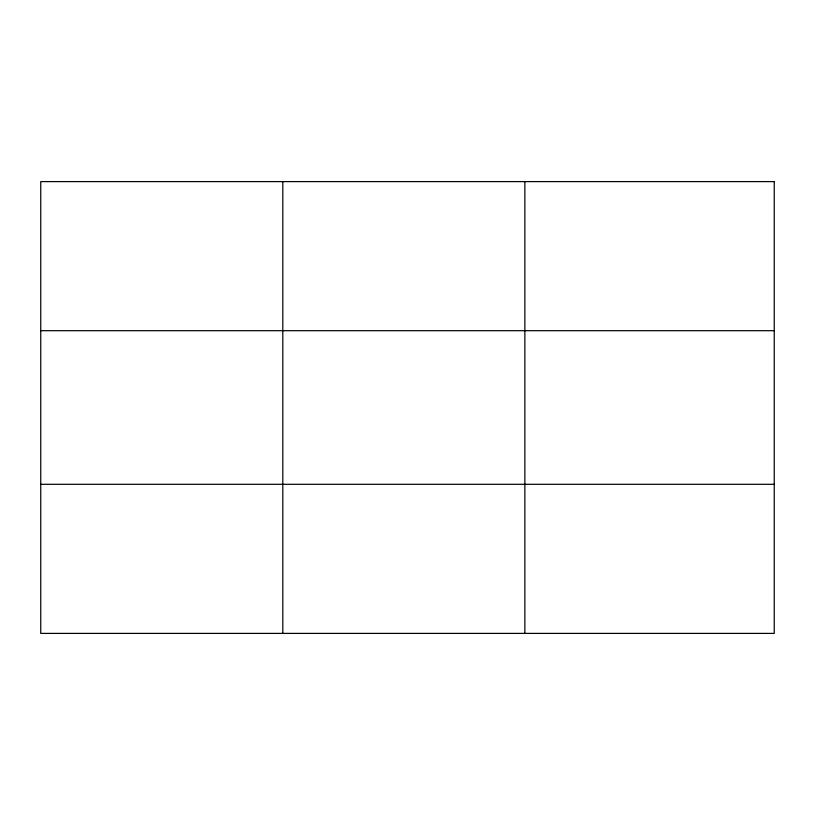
<?xml version="1.0" encoding="UTF-8"?>
<svg xmlns="http://www.w3.org/2000/svg" width="815" height="815" viewBox="0 0 815 815"><rect width="100%" height="100%" fill="white"/><g stroke="black" fill="none" stroke-linecap="round" stroke-linejoin="round"><path stroke-width="1.22" d="M282.805 181.602L282.805 633.398M524.86 181.602L524.86 633.398M40.75 330.696L774.25 330.696M40.75 484.304L774.25 484.304M774.25 181.602L774.25 633.398L40.75 633.398L40.75 181.602L774.25 181.602"/></g></svg>
